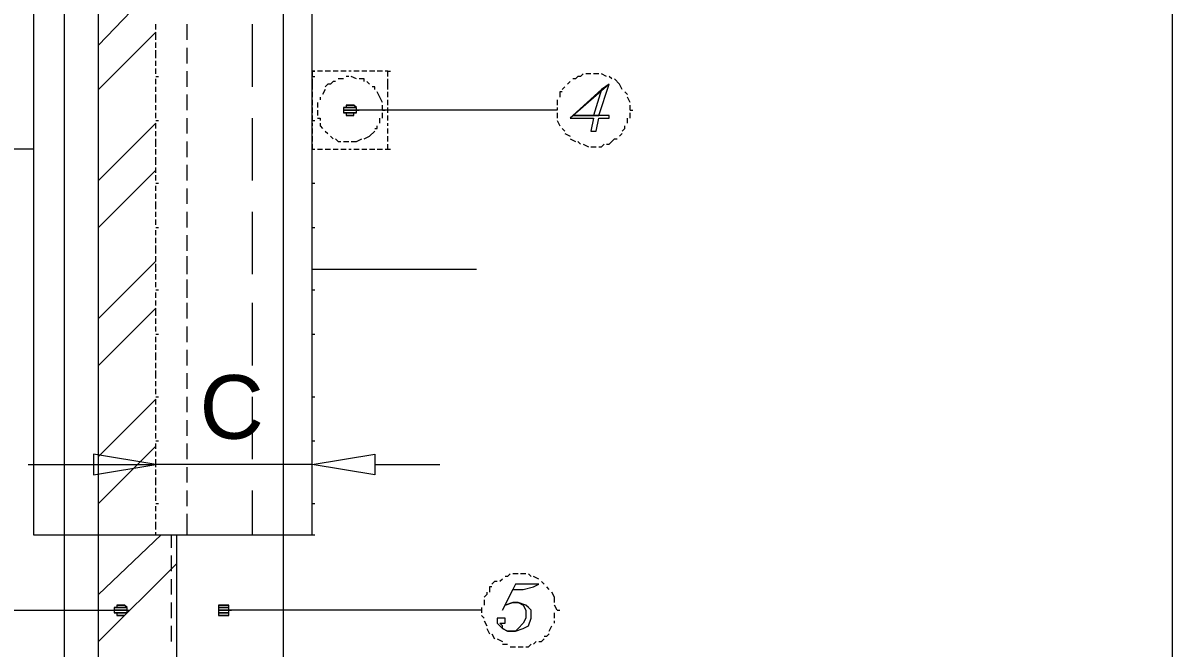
# Model space of a CAD drawing. Header units: inches. Extents: x 0.2 to 10.8, y 0.5 to 8.
# Drawn here: x 5.007 to 5.742, y 4.819 to 5.219 of the extents above; entities that cross this region are included whole.
import ezdxf

# ---------------------------------------------------------------- set-up
doc = ezdxf.new("R2010")
doc.units = ezdxf.units.IN
doc.header["$MEASUREMENT"] = 0
doc.layers.add('PDF_Geometry', color=7, linetype='Continuous')
doc.layers.add('PDF_Text', color=1, linetype='Continuous')
doc.styles.add('PDF Arial', font='arial.ttf')

msp = doc.modelspace()

# ---------------------------------------------------------------- linework, layer by layer
at = {"layer": 'PDF_Geometry', "lineweight": 13}
for points in [[(0.76167, 6.81667), (5.74167, 6.81667), (5.74167, 1.33667), (0.76167, 1.33667), (0.76167, 6.81667)], [(3.06667, 6.81667), (5.74167, 6.81667), (5.74167, 1.33667), (3.06667, 1.33667), (3.06667, 6.81667)], [(5.055, 4.09833), (5.055, 5.57)], [(5.01333, 5.385), (5.01333, 4.89167), (5.055, 4.89167), (5.09167, 4.89167), (5.19167, 4.89167), (5.19167, 5.385), (5.09167, 5.385), (5.055, 5.385), (5.01333, 5.385)], [(5.03333, 4.79333), (5.03333, 5.385)], [(5.17333, 4.79333), (5.17333, 5.385)], [(5.055, 5.205), (5.09167, 5.24333)], [(5.055, 5.17667), (5.09167, 5.21333)], [(5.09167, 5.21667), (5.09167, 5.21833)], [(5.09167, 5.215), (5.09167, 5.21667)], [(5.09167, 5.21167), (5.09167, 5.21333)], [(5.09167, 5.21), (5.09167, 5.21167)], [(5.11167, 5.20833), (5.11167, 5.21833)], [(5.15333, 5.21833), (5.15333, 5.17833)], [(5.19167, 5.21667), (5.19167, 5.21833)], [(5.19167, 5.215), (5.19167, 5.21667)], [(5.19167, 5.21167), (5.19167, 5.21333)], [(5.19167, 5.21), (5.19167, 5.21167)], [(5.09167, 5.20833), (5.09167, 5.21)], [(5.09167, 5.205), (5.09167, 5.20667)], [(5.09167, 5.20333), (5.09167, 5.205)], [(5.19167, 5.20833), (5.19167, 5.21)], [(5.19167, 5.205), (5.19167, 5.20667)], [(5.19167, 5.20333), (5.19167, 5.205)], [(5.09167, 5.2), (5.09167, 5.20167)], [(5.09167, 5.19833), (5.09167, 5.2)], [(5.09167, 5.19667), (5.09167, 5.19833)], [(5.11167, 5.19333), (5.11167, 5.20333)], [(5.19167, 5.2), (5.19167, 5.20167)], [(5.19167, 5.19833), (5.19167, 5.2)], [(5.19167, 5.19667), (5.19167, 5.19833)], [(5.09167, 5.19333), (5.09167, 5.195)], [(5.09167, 5.19167), (5.09167, 5.19333)], [(5.09167, 5.18833), (5.09167, 5.19)], [(5.19167, 5.19333), (5.19167, 5.195)], [(5.19167, 5.19167), (5.19167, 5.19333)], [(5.19167, 5.18833), (5.19167, 5.19)], [(5.09167, 5.18667), (5.09167, 5.18833)], [(5.09167, 5.185), (5.09333, 5.185)], [(5.09167, 5.18167), (5.09167, 5.18333)], [(5.11167, 5.17833), (5.11167, 5.18833)], [(5.19167, 5.18667), (5.19167, 5.18833)], [(5.19333, 5.18833), (5.19167, 5.18833), (5.19167, 5.185)], [(5.19167, 5.18833), (5.19333, 5.18833)], [(5.19167, 5.185), (5.19333, 5.185)], [(5.19167, 5.18167), (5.19167, 5.18333)], [(5.19167, 5.18333), (5.19167, 5.18)], [(5.19833, 5.18833), (5.195, 5.18833)], [(5.20333, 5.18833), (5.2, 5.18833)], [(5.20833, 5.18833), (5.205, 5.18833)], [(5.21167, 5.18333), (5.20833, 5.18333)], [(5.21333, 5.18833), (5.21, 5.18833)], [(5.215, 5.185), (5.21333, 5.185)], [(5.21667, 5.18833), (5.215, 5.18833)], [(5.22, 5.18333), (5.21667, 5.185)], [(5.22167, 5.18833), (5.21833, 5.18833)], [(5.225, 5.18167), (5.225, 5.18333), (5.22167, 5.18333)], [(5.22667, 5.18833), (5.22333, 5.18833)], [(5.23167, 5.18833), (5.22833, 5.18833)], [(5.23667, 5.18833), (5.23333, 5.18833)], [(5.24, 5.185), (5.24, 5.18833), (5.23833, 5.18833)], [(5.24, 5.18833), (5.24167, 5.18833)], [(5.24, 5.18), (5.24, 5.18333)], [(5.36167, 5.185), (5.36, 5.18333), (5.35833, 5.18333)], [(5.365, 5.18667), (5.36333, 5.185), (5.36167, 5.185)], [(5.37, 5.18667), (5.36833, 5.18667), (5.36667, 5.18667)], [(5.375, 5.18667), (5.37333, 5.18667), (5.37167, 5.18667)], [(5.38, 5.185), (5.37667, 5.18667)], [(5.38333, 5.18333), (5.38167, 5.185)], [(5.38833, 5.18), (5.385, 5.18333)], [(5.09167, 5.18), (5.09167, 5.18167)], [(5.09167, 5.17667), (5.09167, 5.17833)], [(5.09167, 5.175), (5.09167, 5.17667)], [(5.19167, 5.18), (5.19167, 5.18167)], [(5.19167, 5.18), (5.19167, 5.17667)], [(5.19167, 5.17667), (5.19167, 5.17833)], [(5.19167, 5.175), (5.19167, 5.17667)], [(5.19167, 5.175), (5.19167, 5.17167)], [(5.2, 5.17667), (5.19833, 5.17333)], [(5.20333, 5.18), (5.20167, 5.18), (5.2, 5.17833)], [(5.20667, 5.18167), (5.205, 5.18167), (5.20333, 5.18)], [(5.22833, 5.18), (5.22667, 5.18167)], [(5.23167, 5.17667), (5.23167, 5.17833), (5.23, 5.17833)], [(5.235, 5.17167), (5.23333, 5.175)], [(5.24, 5.17667), (5.24, 5.18)], [(5.24, 5.17167), (5.24, 5.175)], [(5.35167, 5.175), (5.35, 5.175), (5.35, 5.17167)], [(5.35333, 5.17833), (5.35167, 5.17667)], [(5.35667, 5.18167), (5.355, 5.18)], [(5.38167, 5.18), (5.38167, 5.18), (5.35667, 5.15833), (5.37167, 5.15833), (5.37, 5.15), (5.37333, 5.15), (5.375, 5.15833), (5.38167, 5.15833), (5.38167, 5.16), (5.375, 5.16), (5.35833, 5.16), (5.37667, 5.17667), (5.38167, 5.18)], [(5.38167, 5.18), (5.37667, 5.17667), (5.37167, 5.16), (5.35833, 5.16), (5.375, 5.16), (5.38167, 5.18)], [(5.39, 5.17667), (5.38833, 5.18)], [(5.39333, 5.17333), (5.39167, 5.175)], [(5.09167, 5.17167), (5.09167, 5.17333)], [(5.09167, 5.17), (5.09167, 5.17167)], [(5.09167, 5.16833), (5.09167, 5.17)], [(5.11167, 5.16333), (5.11167, 5.17333)], [(5.19167, 5.17167), (5.19167, 5.17333)], [(5.19167, 5.17), (5.19167, 5.17167)], [(5.19167, 5.16833), (5.19167, 5.17)], [(5.19167, 5.17), (5.19167, 5.16667)], [(5.195, 5.16833), (5.195, 5.165)], [(5.19667, 5.17167), (5.19667, 5.17)], [(5.23667, 5.16833), (5.235, 5.17167)], [(5.24, 5.16667), (5.24, 5.17)], [(5.34833, 5.17), (5.34833, 5.16667)], [(5.395, 5.16833), (5.39333, 5.17167)], [(5.09167, 5.165), (5.09167, 5.16667)], [(5.09167, 5.16333), (5.09167, 5.165)], [(5.09167, 5.16), (5.09167, 5.16167)], [(5.09167, 5.15833), (5.09167, 5.16)], [(5.19167, 5.165), (5.19167, 5.16667)], [(5.19167, 5.16333), (5.19167, 5.165)], [(5.19167, 5.165), (5.19167, 5.16167)], [(5.19167, 5.16), (5.19167, 5.16167)], [(5.19167, 5.15833), (5.19167, 5.16)], [(5.19167, 5.16), (5.19167, 5.15667)], [(5.195, 5.16333), (5.195, 5.16167), (5.195, 5.16)], [(5.22, 5.165), (5.21333, 5.165), (5.21167, 5.165), (5.22, 5.165), (5.22, 5.165)], [(5.22, 5.165), (5.21167, 5.165), (5.21167, 5.165), (5.22, 5.165), (5.22, 5.165)], [(5.22, 5.165), (5.21167, 5.165), (5.21167, 5.16333), (5.22, 5.16333), (5.22, 5.165)], [(5.21333, 5.165), (5.21167, 5.165), (5.21167, 5.16333)], [(5.22, 5.16333), (5.21167, 5.16333), (5.21167, 5.16333), (5.22, 5.16333), (5.22, 5.16333)], [(5.22, 5.16333), (5.21167, 5.16333), (5.21167, 5.16167), (5.22, 5.16167), (5.22, 5.16333)], [(5.22, 5.16167), (5.21167, 5.16167), (5.21333, 5.16167), (5.22, 5.16167), (5.22, 5.16167)], [(5.21667, 5.16667), (5.215, 5.16667), (5.21333, 5.16667), (5.21833, 5.16667), (5.21667, 5.16667)], [(5.21833, 5.16667), (5.21333, 5.16667), (5.21333, 5.16667), (5.21833, 5.16667), (5.21833, 5.16667)], [(5.21833, 5.16667), (5.21333, 5.16667), (5.21333, 5.16667), (5.21833, 5.16667), (5.21833, 5.16667)], [(5.21833, 5.16667), (5.21333, 5.16667), (5.21333, 5.165), (5.22, 5.165), (5.21833, 5.16667)], [(5.21667, 5.16667), (5.215, 5.16667), (5.21333, 5.16667)], [(5.22, 5.16167), (5.21333, 5.16167), (5.21333, 5.16167), (5.21833, 5.16167), (5.22, 5.16167)], [(5.21833, 5.16167), (5.21333, 5.16167), (5.21333, 5.16), (5.21833, 5.16), (5.21833, 5.16167)], [(5.21333, 5.16167), (5.21333, 5.16), (5.215, 5.16)], [(5.21833, 5.16), (5.21333, 5.16), (5.21333, 5.16), (5.21833, 5.16), (5.21833, 5.16)], [(5.21833, 5.16), (5.21333, 5.16), (5.215, 5.16), (5.21667, 5.16), (5.21833, 5.16)], [(5.21667, 5.16667), (5.215, 5.16667), (5.215, 5.16667), (5.21667, 5.16667), (5.21667, 5.16667)], [(5.34833, 5.16333), (5.215, 5.16333)], [(5.21667, 5.16), (5.215, 5.16), (5.215, 5.16), (5.21667, 5.16), (5.21667, 5.16)], [(5.21667, 5.16), (5.21833, 5.16), (5.21833, 5.16167), (5.22, 5.16167)], [(5.22, 5.16333), (5.22, 5.165), (5.21833, 5.16667)], [(5.22, 5.16333), (5.22167, 5.16333)], [(5.23667, 5.16333), (5.23667, 5.16667)], [(5.23667, 5.16333), (5.23833, 5.16333)], [(5.23667, 5.15833), (5.23667, 5.16), (5.23667, 5.16167)], [(5.24, 5.16167), (5.24, 5.165)], [(5.24, 5.15667), (5.24, 5.16)], [(5.34833, 5.165), (5.34833, 5.16333)], [(5.34833, 5.16167), (5.34833, 5.15833)], [(5.395, 5.16333), (5.395, 5.16667)], [(5.395, 5.16333), (5.39667, 5.16333)], [(5.395, 5.15833), (5.395, 5.16167)], [(5.055, 5.11833), (5.09167, 5.155)], [(5.09167, 5.15667), (5.09333, 5.15667)], [(5.09167, 5.15333), (5.09167, 5.155)], [(5.09167, 5.15167), (5.09167, 5.15333)], [(5.11167, 5.14833), (5.11167, 5.15833)], [(5.15333, 5.15833), (5.15333, 5.11833)], [(5.19167, 5.15667), (5.19333, 5.15667)], [(5.19167, 5.15333), (5.19167, 5.155)], [(5.19167, 5.155), (5.19167, 5.15333)], [(5.19167, 5.15167), (5.19167, 5.15333)], [(5.195, 5.15833), (5.19667, 5.15833), (5.19667, 5.15667)], [(5.19667, 5.155), (5.19667, 5.15333), (5.19833, 5.15167)], [(5.23167, 5.15167), (5.23333, 5.15167), (5.23333, 5.15333)], [(5.235, 5.155), (5.235, 5.15667), (5.235, 5.15833)], [(5.24, 5.15333), (5.24, 5.155)], [(5.34833, 5.15667), (5.35, 5.15333)], [(5.39, 5.15), (5.39167, 5.15167), (5.39167, 5.15333)], [(5.39333, 5.155), (5.39333, 5.15833)], [(5.09167, 5.14833), (5.09167, 5.15)], [(5.09167, 5.14667), (5.09167, 5.14833)], [(5.19167, 5.15167), (5.19167, 5.14833)], [(5.19167, 5.14833), (5.19167, 5.15)], [(5.19167, 5.14667), (5.19167, 5.14833)], [(5.19167, 5.14667), (5.19167, 5.14333)], [(5.2, 5.15), (5.20167, 5.14833)], [(5.20333, 5.14667), (5.205, 5.145)], [(5.20667, 5.145), (5.20833, 5.14333), (5.21, 5.14333)], [(5.225, 5.145), (5.22833, 5.14667)], [(5.22833, 5.14667), (5.23167, 5.15)], [(5.24, 5.14833), (5.24, 5.15167)], [(5.24, 5.14333), (5.24, 5.14667)], [(5.35167, 5.15167), (5.35333, 5.15)], [(5.35333, 5.14833), (5.35667, 5.14667)], [(5.35667, 5.145), (5.36, 5.14333)], [(5.38833, 5.14667), (5.39, 5.14833)], [(5.01333, 5.13833), (4.945, 5.13833)], [(5.01333, 5.13833), (5.01333, 5.13833), (5.01333, 5.13833), (5.01333, 5.13833)], [(5.09167, 5.14333), (5.09167, 5.145)], [(5.09167, 5.14167), (5.09167, 5.14333)], [(5.09167, 5.14), (5.09167, 5.14167)], [(5.09167, 5.13667), (5.09167, 5.13833)], [(5.11167, 5.13333), (5.11167, 5.14333)], [(5.19167, 5.14333), (5.19167, 5.145)], [(5.19167, 5.14167), (5.19167, 5.14333)], [(5.19167, 5.14), (5.19167, 5.14167)], [(5.19167, 5.14167), (5.19167, 5.13833)], [(5.19167, 5.13667), (5.19167, 5.13833)], [(5.19167, 5.13833), (5.19333, 5.13833)], [(5.195, 5.13833), (5.19833, 5.13833)], [(5.2, 5.13833), (5.20333, 5.13833)], [(5.205, 5.13833), (5.20833, 5.13833)], [(5.21, 5.13833), (5.21333, 5.13833)], [(5.21167, 5.14333), (5.21333, 5.14333), (5.215, 5.14333)], [(5.215, 5.13833), (5.21667, 5.13833)], [(5.21667, 5.14333), (5.22, 5.14333)], [(5.21833, 5.13833), (5.22167, 5.13833)], [(5.22, 5.14333), (5.22333, 5.145)], [(5.22333, 5.13833), (5.22667, 5.13833)], [(5.22833, 5.13833), (5.23167, 5.13833)], [(5.23333, 5.13833), (5.23667, 5.13833)], [(5.23833, 5.13833), (5.24, 5.13833), (5.24, 5.14167)], [(5.24, 5.13833), (5.24167, 5.13833)], [(5.36167, 5.14333), (5.36333, 5.14167)], [(5.365, 5.14167), (5.36833, 5.14)], [(5.37, 5.14), (5.37333, 5.14)], [(5.375, 5.14), (5.37667, 5.14), (5.37833, 5.14167)], [(5.38, 5.14167), (5.38167, 5.14167), (5.38333, 5.14333)], [(5.38333, 5.14333), (5.385, 5.145), (5.38667, 5.145)], [(5.09167, 5.135), (5.09167, 5.13667)], [(5.09167, 5.13167), (5.09167, 5.13333)], [(5.09167, 5.13), (5.09167, 5.13167)], [(5.19167, 5.135), (5.19167, 5.13667)], [(5.19167, 5.13167), (5.19167, 5.13333)], [(5.19167, 5.13), (5.19167, 5.13167)], [(5.055, 5.08833), (5.09167, 5.125)], [(5.09167, 5.12833), (5.09167, 5.13)], [(5.09167, 5.125), (5.09167, 5.12667)], [(5.09167, 5.12333), (5.09167, 5.125)], [(5.11167, 5.11833), (5.11167, 5.12833)], [(5.19167, 5.12833), (5.19167, 5.13)], [(5.19167, 5.125), (5.19167, 5.12667)], [(5.19167, 5.12333), (5.19167, 5.125)], [(5.09167, 5.12), (5.09167, 5.12167)], [(5.09167, 5.11833), (5.09167, 5.12)], [(5.09167, 5.11667), (5.09333, 5.11667)], [(5.19167, 5.12), (5.19167, 5.12167)], [(5.19167, 5.11833), (5.19167, 5.12)], [(5.19167, 5.11667), (5.19333, 5.11667)], [(5.09167, 5.11333), (5.09167, 5.115)], [(5.09167, 5.11167), (5.09167, 5.11333)], [(5.09167, 5.10833), (5.09167, 5.11)], [(5.09167, 5.10667), (5.09167, 5.10833)], [(5.11167, 5.10333), (5.11167, 5.11333)], [(5.19167, 5.11333), (5.19167, 5.115)], [(5.19167, 5.11167), (5.19167, 5.11333)], [(5.19167, 5.10833), (5.19167, 5.11)], [(5.19167, 5.10667), (5.19167, 5.10833)], [(5.09167, 5.10333), (5.09167, 5.105)], [(5.09167, 5.10167), (5.09167, 5.10333)], [(5.09167, 5.1), (5.09167, 5.10167)], [(5.19167, 5.10333), (5.19167, 5.105)], [(5.19167, 5.10167), (5.19167, 5.10333)], [(5.19167, 5.1), (5.19167, 5.10167)], [(5.09167, 5.09667), (5.09167, 5.09833)], [(5.09167, 5.095), (5.09167, 5.09667)], [(5.11167, 5.08833), (5.11167, 5.09833)], [(5.15333, 5.09833), (5.15333, 5.05833)], [(5.19167, 5.09667), (5.19167, 5.09833)], [(5.19167, 5.095), (5.19167, 5.09667)], [(5.09167, 5.09167), (5.09167, 5.09333)], [(5.09167, 5.09), (5.09167, 5.09167)], [(5.09167, 5.08833), (5.09333, 5.08833)], [(5.09167, 5.085), (5.09167, 5.08667)], [(5.19167, 5.09167), (5.19167, 5.09333)], [(5.19167, 5.09), (5.19167, 5.09167)], [(5.19167, 5.08833), (5.19333, 5.08833)], [(5.19167, 5.085), (5.19167, 5.08667)], [(5.09167, 5.08333), (5.09167, 5.085)], [(5.09167, 5.08), (5.09167, 5.08167)], [(5.09167, 5.07833), (5.09167, 5.08)], [(5.11167, 5.07333), (5.11167, 5.08333)], [(5.19167, 5.08333), (5.19167, 5.085)], [(5.19167, 5.08), (5.19167, 5.08167)], [(5.19167, 5.07833), (5.19167, 5.08)], [(5.09167, 5.075), (5.09167, 5.07667)], [(5.09167, 5.07333), (5.09167, 5.075)], [(5.09167, 5.07167), (5.09167, 5.07333)], [(5.19167, 5.075), (5.19167, 5.07667)], [(5.19167, 5.07333), (5.19167, 5.075)], [(5.19167, 5.07167), (5.19167, 5.07333)], [(5.055, 5.03), (5.09167, 5.06667)], [(5.09167, 5.06833), (5.09167, 5.07)], [(5.09167, 5.06667), (5.09167, 5.06833)], [(5.09167, 5.06333), (5.09167, 5.065)], [(5.11167, 5.05833), (5.11167, 5.07)], [(5.19167, 5.06833), (5.19167, 5.07)], [(5.19167, 5.06667), (5.19167, 5.06833)], [(5.19167, 5.06333), (5.19167, 5.065)], [(5.09167, 5.06167), (5.09167, 5.06333)], [(5.09167, 5.06), (5.09167, 5.06167)], [(5.09167, 5.05667), (5.09167, 5.05833)], [(5.19167, 5.06167), (5.19167, 5.06333)], [(5.19167, 5.06167), (5.19167, 5.06167), (5.19167, 5.06167), (5.19167, 5.06167)], [(5.19167, 5.06167), (5.29667, 5.06167)], [(5.19167, 5.06), (5.19167, 5.06167)], [(5.19167, 5.05667), (5.19167, 5.05833)], [(5.09167, 5.055), (5.09167, 5.05667)], [(5.09167, 5.05167), (5.09167, 5.05333)], [(5.09167, 5.05), (5.09167, 5.05167)], [(5.11167, 5.04333), (5.11167, 5.055)], [(5.19167, 5.055), (5.19167, 5.05667)], [(5.19167, 5.05167), (5.19167, 5.05333)], [(5.19167, 5.05), (5.19167, 5.05167)], [(5.09167, 5.04833), (5.09333, 5.04833)], [(5.09167, 5.045), (5.09167, 5.04667)], [(5.09167, 5.04333), (5.09167, 5.045)], [(5.19167, 5.04833), (5.19333, 5.04833)], [(5.19167, 5.045), (5.19167, 5.04667)], [(5.19167, 5.04333), (5.19167, 5.045)], [(5.055, 5), (5.09167, 5.03667)], [(5.09167, 5.04), (5.09167, 5.04167)], [(5.09167, 5.03833), (5.09167, 5.04)], [(5.09167, 5.035), (5.09167, 5.03667)], [(5.09167, 5.03333), (5.09167, 5.035)], [(5.11167, 5.03), (5.11167, 5.04)], [(5.15333, 5.04), (5.15333, 5)], [(5.19167, 5.04), (5.19167, 5.04167)], [(5.19167, 5.03833), (5.19167, 5.04)], [(5.19167, 5.035), (5.19167, 5.03667)], [(5.19167, 5.03333), (5.19167, 5.035)], [(5.09167, 5.03167), (5.09167, 5.03333)], [(5.09167, 5.02833), (5.09167, 5.03)], [(5.09167, 5.02667), (5.09167, 5.02833)], [(5.19167, 5.03167), (5.19167, 5.03333)], [(5.19167, 5.02833), (5.19167, 5.03)], [(5.19167, 5.02667), (5.19167, 5.02833)], [(5.09167, 5.02333), (5.09167, 5.025)], [(5.09167, 5.02167), (5.09167, 5.02333)], [(5.11167, 5.015), (5.11167, 5.025)], [(5.19167, 5.02333), (5.19167, 5.025)], [(5.19167, 5.02167), (5.19167, 5.02333)], [(5.09167, 5.02), (5.09333, 5.02)], [(5.09167, 5.01667), (5.09167, 5.01833)], [(5.09167, 5.015), (5.09167, 5.01667)], [(5.09167, 5.01167), (5.09167, 5.01333)], [(5.19167, 5.02), (5.19333, 5.02)], [(5.19167, 5.01667), (5.19167, 5.01833)], [(5.19167, 5.015), (5.19167, 5.01667)], [(5.19167, 5.01167), (5.19167, 5.01333)], [(5.09167, 5.01), (5.09167, 5.01167)], [(5.09167, 5.00667), (5.09167, 5.00833)], [(5.09167, 5.005), (5.09167, 5.00667)], [(5.11167, 5), (5.11167, 5.01)], [(5.19167, 5.01), (5.19167, 5.01167)], [(5.19167, 5.00667), (5.19167, 5.00833)], [(5.19167, 5.005), (5.19167, 5.00667)], [(5.09167, 5.00333), (5.09167, 5.005)], [(5.09167, 5), (5.09167, 5.00167)], [(5.09167, 4.99833), (5.09167, 5)], [(5.19167, 5.00333), (5.19167, 5.005)], [(5.19167, 5), (5.19167, 5.00167)], [(5.19167, 4.99833), (5.19167, 5)], [(5.09167, 4.995), (5.09167, 4.99667)], [(5.09167, 4.99333), (5.09167, 4.995)], [(5.09167, 4.99167), (5.09167, 4.99333)], [(5.11167, 4.985), (5.11167, 4.995)], [(5.19167, 4.995), (5.19167, 4.99667)], [(5.19167, 4.99333), (5.19167, 4.995)], [(5.19167, 4.99167), (5.19167, 4.99333)], [(5.09167, 4.98833), (5.09167, 4.99)], [(5.09167, 4.98667), (5.09167, 4.98833)], [(5.09167, 4.98333), (5.09167, 4.985)], [(5.09167, 4.98167), (5.09167, 4.98333)], [(5.19167, 4.98833), (5.19167, 4.99)], [(5.19167, 4.98667), (5.19167, 4.98833)], [(5.19167, 4.98333), (5.19167, 4.985)], [(5.19167, 4.98167), (5.19167, 4.98333)], [(5.055, 4.94167), (5.09167, 4.97833)], [(5.09167, 4.98), (5.09333, 4.98)], [(5.09167, 4.97667), (5.09167, 4.97833)], [(5.09167, 4.975), (5.09167, 4.97667)], [(5.11167, 4.97), (5.11167, 4.98)], [(5.15333, 4.98), (5.15333, 4.94)], [(5.19167, 4.98), (5.19333, 4.98)], [(5.19167, 4.97667), (5.19167, 4.97833)], [(5.19167, 4.975), (5.19167, 4.97667)], [(5.09167, 4.97167), (5.09167, 4.97333)], [(5.09167, 4.97), (5.09167, 4.97167)], [(5.19167, 4.97167), (5.19167, 4.97333)], [(5.19167, 4.97), (5.19167, 4.97167)], [(5.09167, 4.96667), (5.09167, 4.96833)], [(5.09167, 4.965), (5.09167, 4.96667)], [(5.09167, 4.96333), (5.09167, 4.965)], [(5.09167, 4.96), (5.09167, 4.96167)], [(5.11167, 4.955), (5.11167, 4.965)], [(5.19167, 4.96667), (5.19167, 4.96833)], [(5.19167, 4.965), (5.19167, 4.96667)], [(5.19167, 4.96333), (5.19167, 4.965)], [(5.19167, 4.96), (5.19167, 4.96167)], [(5.09167, 4.95833), (5.09167, 4.96)], [(5.09167, 4.955), (5.09167, 4.95667)], [(5.09167, 4.95333), (5.09167, 4.955)], [(5.19167, 4.95833), (5.19167, 4.96)], [(5.19167, 4.955), (5.19167, 4.95667)], [(5.19167, 4.95333), (5.19167, 4.955)], [(5.055, 4.91167), (5.09167, 4.94833)], [(5.09167, 4.95167), (5.09333, 4.95167)], [(5.09167, 4.94833), (5.09167, 4.95)], [(5.09167, 4.94667), (5.09167, 4.94833)], [(5.11167, 4.94), (5.11167, 4.95)], [(5.19167, 4.95167), (5.19333, 4.95167)], [(5.19167, 4.94833), (5.19167, 4.95)], [(5.19167, 4.94667), (5.19167, 4.94833)], [(5.05167, 4.94333), (5.05167, 4.93), (5.09167, 4.93667), (5.05167, 4.94333)], [(5.09167, 4.94333), (5.09167, 4.945)], [(5.09167, 4.94167), (5.09167, 4.94333)], [(5.09167, 4.93833), (5.09167, 4.94)], [(5.19167, 4.94333), (5.19167, 4.945)], [(5.19167, 4.94167), (5.19167, 4.94333)], [(5.23167, 4.94333), (5.23167, 4.93), (5.19167, 4.93667), (5.23167, 4.94333)], [(5.19167, 4.93833), (5.19167, 4.94)], [(5.01, 4.93667), (5.05167, 4.93667), (5.09167, 4.93667)], [(5.09167, 4.93667), (5.09167, 4.93833)], [(5.09167, 4.935), (5.09167, 4.93667)], [(5.19167, 4.93667), (5.09167, 4.93667)], [(5.09167, 4.93167), (5.09167, 4.93333)], [(5.11167, 4.925), (5.11167, 4.935)], [(5.19167, 4.93667), (5.19167, 4.93833)], [(5.19167, 4.935), (5.19167, 4.93667)], [(5.19167, 4.93167), (5.19167, 4.93333)], [(5.23167, 4.93667), (5.27333, 4.93667)], [(5.09167, 4.93), (5.09167, 4.93167)], [(5.09167, 4.92667), (5.09167, 4.92833)], [(5.09167, 4.925), (5.09167, 4.92667)], [(5.09167, 4.92333), (5.09167, 4.925)], [(5.19167, 4.93), (5.19167, 4.93167)], [(5.19167, 4.92667), (5.19167, 4.92833)], [(5.19167, 4.925), (5.19167, 4.92667)], [(5.19167, 4.92333), (5.19167, 4.925)], [(5.09167, 4.92), (5.09167, 4.92167)], [(5.09167, 4.91833), (5.09167, 4.92)], [(5.11167, 4.91), (5.11167, 4.92)], [(5.15333, 4.92), (5.15333, 4.89167)], [(5.19167, 4.92), (5.19167, 4.92167)], [(5.19167, 4.91833), (5.19167, 4.92)], [(5.09167, 4.915), (5.09167, 4.91667)], [(5.09167, 4.91333), (5.09167, 4.915)], [(5.09167, 4.91167), (5.09333, 4.91167)], [(5.09167, 4.90833), (5.09167, 4.91)], [(5.19167, 4.915), (5.19167, 4.91667)], [(5.19167, 4.91333), (5.19167, 4.915)], [(5.19167, 4.91167), (5.19333, 4.91167)], [(5.19167, 4.90833), (5.19167, 4.91)], [(5.09167, 4.90667), (5.09167, 4.90833)], [(5.09167, 4.90333), (5.09167, 4.905)], [(5.09167, 4.90167), (5.09167, 4.90333)], [(5.11167, 4.89167), (5.11167, 4.905)], [(5.19167, 4.90667), (5.19167, 4.90833)], [(5.19167, 4.90333), (5.19167, 4.905)], [(5.19167, 4.90167), (5.19167, 4.90333)], [(5.09167, 4.89833), (5.09167, 4.9)], [(5.09167, 4.89667), (5.09167, 4.89833)], [(5.09167, 4.895), (5.09167, 4.89667)], [(5.19167, 4.89833), (5.19167, 4.9)], [(5.19167, 4.89667), (5.19167, 4.89833)], [(5.19167, 4.895), (5.19167, 4.89667)], [(5.01333, 4.89167), (5.015, 4.89167)], [(5.055, 4.85333), (5.095, 4.89167)], [(5.055, 4.89167), (5.05667, 4.89167)], [(5.09167, 4.89167), (5.09167, 4.89333)], [(5.09167, 4.89167), (5.09333, 4.89167)], [(5.09167, 4.89167), (5.095, 4.89167)], [(5.09167, 4.89167), (5.09333, 4.89167)], [(5.095, 4.89167), (5.09667, 4.89167)], [(5.09833, 4.89167), (5.1, 4.89167)], [(5.1, 4.89167), (5.10167, 4.89167)], [(5.10167, 4.88333), (5.10167, 4.89167)], [(5.10167, 4.89167), (5.10333, 4.89167)], [(5.105, 4.79333), (5.105, 4.89167)], [(5.105, 4.89167), (5.10667, 4.89167)], [(5.10667, 4.89167), (5.10833, 4.89167)], [(5.11, 4.89167), (5.11167, 4.89167)], [(5.11167, 4.89167), (5.11333, 4.89167)], [(5.11333, 4.89167), (5.115, 4.89167)], [(5.11667, 4.89167), (5.11833, 4.89167)], [(5.11833, 4.89167), (5.12, 4.89167)], [(5.12167, 4.89167), (5.12333, 4.89167)], [(5.12333, 4.89167), (5.125, 4.89167)], [(5.125, 4.89167), (5.12667, 4.89167)], [(5.12833, 4.89167), (5.13, 4.89167)], [(5.13, 4.89167), (5.13167, 4.89167)], [(5.13333, 4.89167), (5.135, 4.89167)], [(5.135, 4.89167), (5.13667, 4.89167)], [(5.13833, 4.89167), (5.14, 4.89167)], [(5.14, 4.89167), (5.14167, 4.89167)], [(5.14167, 4.89167), (5.14333, 4.89167)], [(5.145, 4.89167), (5.14667, 4.89167)], [(5.14667, 4.89167), (5.14833, 4.89167)], [(5.15, 4.89167), (5.15167, 4.89167)], [(5.15167, 4.89167), (5.15333, 4.89167)], [(5.15333, 4.89167), (5.155, 4.89167)], [(5.15667, 4.89167), (5.15833, 4.89167)], [(5.15833, 4.89167), (5.16, 4.89167)], [(5.16167, 4.89167), (5.16333, 4.89167)], [(5.16333, 4.89167), (5.165, 4.89167)], [(5.165, 4.89167), (5.16667, 4.89167)], [(5.16833, 4.89167), (5.17, 4.89167)], [(5.17, 4.89167), (5.17167, 4.89167)], [(5.17333, 4.89167), (5.175, 4.89167)], [(5.175, 4.89167), (5.17667, 4.89167)], [(5.17833, 4.89167), (5.18, 4.89167)], [(5.18, 4.89167), (5.18167, 4.89167)], [(5.18167, 4.89167), (5.18333, 4.89167)], [(5.185, 4.89167), (5.18667, 4.89167)], [(5.18667, 4.89167), (5.18833, 4.89167)], [(5.19, 4.89167), (5.19167, 4.89167), (5.19167, 4.89333)], [(5.19167, 4.89167), (5.19333, 4.89167)], [(5.19167, 4.89167), (5.19333, 4.89167)], [(5.055, 4.82333), (5.105, 4.87333)], [(5.10167, 4.86833), (5.10167, 4.87833)], [(5.31833, 4.86667), (5.31667, 4.865), (5.315, 4.865)], [(5.32333, 4.86667), (5.32, 4.86667)], [(5.32833, 4.86667), (5.325, 4.86667)], [(5.33167, 4.865), (5.33, 4.86667)], [(5.10167, 4.85333), (5.10167, 4.86333)], [(5.31, 4.86167), (5.30833, 4.86167), (5.30667, 4.86)], [(5.31333, 4.86333), (5.31167, 4.86167)], [(5.33667, 4.86), (5.32167, 4.86), (5.31333, 4.84333), (5.315, 4.84667), (5.315, 4.84667), (5.32, 4.85667), (5.32667, 4.85667), (5.33333, 4.85833), (5.33667, 4.86)], [(5.33667, 4.86333), (5.33333, 4.865)], [(5.34, 4.86), (5.33833, 4.86167)], [(5.30333, 4.855), (5.30333, 4.85333), (5.30167, 4.85167)], [(5.30667, 4.85833), (5.305, 4.85833), (5.305, 4.855)], [(5.34333, 4.85667), (5.34167, 4.85833)], [(5.34667, 4.85167), (5.345, 4.855)], [(5.34667, 4.84833), (5.34667, 4.85167)], [(5.07333, 4.845), (5.06667, 4.845), (5.065, 4.845), (5.07333, 4.845), (5.07333, 4.845)], [(5.07333, 4.845), (5.065, 4.845), (5.065, 4.84333), (5.07333, 4.84333), (5.07333, 4.845)], [(5.06667, 4.845), (5.065, 4.845), (5.065, 4.84333), (5.065, 4.84167)], [(5.07167, 4.84667), (5.06833, 4.84667), (5.06667, 4.84667), (5.07167, 4.84667), (5.07167, 4.84667)], [(5.07167, 4.84667), (5.06667, 4.84667), (5.06667, 4.84667), (5.07167, 4.84667), (5.07167, 4.84667)], [(5.07167, 4.84667), (5.06667, 4.84667), (5.06667, 4.845), (5.07333, 4.845), (5.07167, 4.84667)], [(5.07, 4.84667), (5.06833, 4.84667), (5.06667, 4.84667)], [(5.07, 4.84667), (5.06833, 4.84667), (5.06833, 4.84667), (5.07, 4.84667), (5.07, 4.84667)], [(5.07, 4.84667), (5.06833, 4.84667), (5.06833, 4.84667), (5.07167, 4.84667), (5.07, 4.84667)], [(5.07333, 4.84333), (5.07333, 4.845), (5.07167, 4.84667)], [(5.10167, 4.83833), (5.10167, 4.84833)], [(5.13833, 4.84667), (5.13333, 4.84667), (5.13167, 4.84667), (5.13833, 4.84667), (5.13833, 4.84667)], [(5.13833, 4.84667), (5.13167, 4.84667), (5.13167, 4.845), (5.13833, 4.845), (5.13833, 4.84667)], [(5.13833, 4.845), (5.13167, 4.845), (5.13167, 4.845), (5.13833, 4.845), (5.13833, 4.845)], [(5.13833, 4.845), (5.13167, 4.845), (5.13167, 4.84333), (5.13833, 4.84333), (5.13833, 4.845)], [(5.13167, 4.845), (5.13167, 4.84333), (5.13167, 4.84167)], [(5.135, 4.84667), (5.135, 4.84667), (5.13333, 4.84667), (5.13667, 4.84667), (5.135, 4.84667)], [(5.13667, 4.84667), (5.13333, 4.84667), (5.13333, 4.84667), (5.13667, 4.84667), (5.13667, 4.84667)], [(5.13667, 4.84667), (5.13333, 4.84667), (5.13333, 4.84667), (5.13833, 4.84667), (5.13667, 4.84667)], [(5.13667, 4.84667), (5.135, 4.84667), (5.13333, 4.84667)], [(5.13833, 4.84333), (5.13833, 4.845), (5.13833, 4.84667)], [(5.3, 4.845), (5.3, 4.84167)], [(5.30167, 4.85), (5.30167, 4.84667)], [(5.32333, 4.84833), (5.32, 4.84833), (5.315, 4.84667), (5.315, 4.84667), (5.32, 4.84833), (5.32333, 4.84833)], [(5.32333, 4.84833), (5.32333, 4.84833), (5.32667, 4.84667), (5.32833, 4.84333), (5.32833, 4.83833), (5.32667, 4.835), (5.32333, 4.83167), (5.32167, 4.83), (5.31667, 4.83), (5.31667, 4.83), (5.32167, 4.83), (5.32667, 4.83167), (5.33, 4.83333), (5.33167, 4.83833), (5.33167, 4.84333), (5.33, 4.845), (5.32833, 4.84667), (5.32333, 4.84833)], [(5.34833, 4.84333), (5.34667, 4.84667)], [(4.885, 4.84333), (5.06833, 4.84333)], [(5.07333, 4.84333), (5.065, 4.84333), (5.065, 4.84333), (5.07333, 4.84333), (5.07333, 4.84333)], [(5.07333, 4.84333), (5.065, 4.84333), (5.065, 4.84167), (5.07333, 4.84167), (5.07333, 4.84333)], [(5.07333, 4.84167), (5.065, 4.84167), (5.065, 4.84167), (5.07333, 4.84167), (5.07333, 4.84167)], [(5.07333, 4.84167), (5.065, 4.84167), (5.06667, 4.84167), (5.07333, 4.84167), (5.07333, 4.84167)], [(5.07333, 4.84167), (5.06667, 4.84167), (5.06667, 4.84), (5.07167, 4.84), (5.07333, 4.84167)], [(5.06667, 4.84167), (5.06667, 4.84), (5.06833, 4.84)], [(5.07167, 4.84), (5.06667, 4.84), (5.06667, 4.84), (5.07167, 4.84), (5.07167, 4.84)], [(5.07167, 4.84), (5.06667, 4.84), (5.06833, 4.84), (5.07167, 4.84), (5.07167, 4.84)], [(5.07167, 4.84), (5.06833, 4.84), (5.06833, 4.84), (5.07, 4.84), (5.07167, 4.84)], [(5.07, 4.84), (5.06833, 4.84), (5.06833, 4.84), (5.07, 4.84), (5.07, 4.84)], [(5.07, 4.84), (5.07167, 4.84), (5.07333, 4.84167)], [(5.07333, 4.84333), (5.075, 4.84333)], [(5.13833, 4.84333), (5.13167, 4.84333), (5.13167, 4.84333), (5.13833, 4.84333), (5.13833, 4.84333)], [(5.13833, 4.84333), (5.13167, 4.84333), (5.13167, 4.84167), (5.13833, 4.84167), (5.13833, 4.84333)], [(5.13833, 4.84167), (5.13167, 4.84167), (5.13167, 4.84167), (5.13833, 4.84167), (5.13833, 4.84167)], [(5.13833, 4.84167), (5.13167, 4.84167), (5.13167, 4.84167), (5.13833, 4.84167), (5.13833, 4.84167)], [(5.13833, 4.84167), (5.13167, 4.84167), (5.13167, 4.84), (5.13833, 4.84), (5.13833, 4.84167)], [(5.13167, 4.84167), (5.13167, 4.84), (5.13333, 4.84), (5.135, 4.84)], [(5.13833, 4.84), (5.13167, 4.84), (5.13333, 4.84), (5.13833, 4.84), (5.13833, 4.84)], [(5.13833, 4.84), (5.13333, 4.84), (5.13333, 4.84), (5.13667, 4.84), (5.13833, 4.84)], [(5.13667, 4.84), (5.13333, 4.84), (5.13333, 4.84), (5.13667, 4.84), (5.13667, 4.84)], [(5.13667, 4.84), (5.13333, 4.84), (5.135, 4.84), (5.135, 4.84), (5.13667, 4.84)], [(5.3, 4.84333), (5.135, 4.84333)], [(5.13667, 4.84), (5.13833, 4.84), (5.13833, 4.84167)], [(5.13833, 4.84333), (5.14, 4.84333)], [(5.3, 4.84), (5.30167, 4.83833)], [(5.30167, 4.83667), (5.30333, 4.83333)], [(5.315, 4.83833), (5.31, 4.83833), (5.31, 4.835), (5.31167, 4.83333), (5.31333, 4.83167), (5.31667, 4.83), (5.31667, 4.83), (5.31333, 4.83167), (5.31333, 4.83333), (5.31167, 4.835), (5.315, 4.835), (5.315, 4.83833)], [(5.34667, 4.83833), (5.34667, 4.84167)], [(5.34667, 4.835), (5.34667, 4.83667)], [(5.34833, 4.84333), (5.35, 4.84333)], [(5.10167, 4.82333), (5.10167, 4.83333)], [(5.30333, 4.83167), (5.305, 4.82833)], [(5.34333, 4.83), (5.345, 4.83333)], [(5.30667, 4.82833), (5.30833, 4.825)], [(5.31, 4.825), (5.31333, 4.82333)], [(5.31333, 4.82167), (5.31667, 4.82167)], [(5.32833, 4.82), (5.33, 4.82), (5.33167, 4.82167)], [(5.33333, 4.82167), (5.335, 4.82333)], [(5.33667, 4.82333), (5.33833, 4.82333), (5.34, 4.825)], [(5.34, 4.82667), (5.34167, 4.82667), (5.34333, 4.82833)], [(5.31833, 4.82), (5.32, 4.82), (5.32167, 4.82)], [(5.32333, 4.82), (5.325, 4.82), (5.32667, 4.82)]]:
    msp.add_lwpolyline(points, dxfattribs=at)
at = {"layer": 'PDF_Geometry', "lineweight": 0}
for points in [[(5.21167, 5.165), (5.21333, 5.165)], [(5.22, 5.165), (5.21167, 5.165)], [(5.21167, 5.165), (5.22, 5.165)], [(5.22, 5.16333), (5.21167, 5.16333)], [(5.21167, 5.16333), (5.22, 5.16333)], [(5.22, 5.16167), (5.21167, 5.16167)], [(5.21333, 5.16667), (5.215, 5.16667)], [(5.21833, 5.16667), (5.21333, 5.16667)], [(5.21333, 5.16667), (5.21833, 5.16667)], [(5.21833, 5.16667), (5.21333, 5.16667)], [(5.21333, 5.16667), (5.21833, 5.16667)], [(5.22, 5.165), (5.21333, 5.165)], [(5.21333, 5.165), (5.22, 5.165)], [(5.22, 5.16167), (5.21333, 5.16167)], [(5.21333, 5.16167), (5.21833, 5.16167)], [(5.21333, 5.16167), (5.21833, 5.16167)], [(5.21833, 5.16), (5.21333, 5.16)], [(5.21333, 5.16), (5.21833, 5.16)], [(5.21333, 5.16), (5.21667, 5.16)], [(5.21667, 5.16667), (5.215, 5.16667)], [(5.215, 5.16667), (5.21667, 5.16667)], [(5.21667, 5.16667), (5.215, 5.16667)], [(5.215, 5.16667), (5.21833, 5.16667)], [(5.21667, 5.16), (5.215, 5.16)], [(5.21667, 5.16), (5.215, 5.16)], [(5.215, 5.16), (5.21667, 5.16)], [(5.21833, 5.16667), (5.21667, 5.16667)], [(5.01333, 5.13833), (5.01333, 5.13833)], [(5.19167, 5.06167), (5.19167, 5.06167)], [(5.065, 4.845), (5.06667, 4.845)], [(5.06667, 4.84667), (5.06833, 4.84667)], [(5.07167, 4.84667), (5.06667, 4.84667)], [(5.06667, 4.84667), (5.07167, 4.84667)], [(5.07333, 4.845), (5.06667, 4.845)], [(5.06667, 4.845), (5.07333, 4.845)], [(5.07, 4.84667), (5.06833, 4.84667)], [(5.06833, 4.84667), (5.07, 4.84667)], [(5.07, 4.84667), (5.06833, 4.84667)], [(5.06833, 4.84667), (5.07167, 4.84667)], [(5.07167, 4.84667), (5.06833, 4.84667)], [(5.06833, 4.84667), (5.07167, 4.84667)], [(5.07167, 4.84667), (5.07, 4.84667)], [(5.13167, 4.84667), (5.13333, 4.84667)], [(5.13833, 4.845), (5.13167, 4.845)], [(5.13167, 4.845), (5.13833, 4.845)], [(5.13333, 4.84667), (5.135, 4.84667)], [(5.13667, 4.84667), (5.13333, 4.84667)], [(5.13333, 4.84667), (5.13667, 4.84667)], [(5.13667, 4.84667), (5.13333, 4.84667)], [(5.13333, 4.84667), (5.13833, 4.84667)], [(5.13833, 4.84667), (5.13333, 4.84667)], [(5.13333, 4.84667), (5.13833, 4.84667)], [(5.13667, 4.84667), (5.135, 4.84667)], [(5.135, 4.84667), (5.13667, 4.84667)], [(5.13833, 4.84667), (5.13667, 4.84667)], [(5.07333, 4.84333), (5.065, 4.84333)], [(5.065, 4.84333), (5.07333, 4.84333)], [(5.07333, 4.84167), (5.065, 4.84167)], [(5.065, 4.84167), (5.07333, 4.84167)], [(5.07333, 4.84167), (5.065, 4.84167)], [(5.07333, 4.84167), (5.06667, 4.84167)], [(5.07167, 4.84), (5.06667, 4.84)], [(5.06667, 4.84), (5.07167, 4.84)], [(5.07167, 4.84), (5.06667, 4.84)], [(5.07167, 4.84), (5.06833, 4.84)], [(5.06833, 4.84), (5.07, 4.84)], [(5.06833, 4.84), (5.07, 4.84)], [(5.07, 4.84), (5.06833, 4.84)], [(5.06833, 4.84), (5.07, 4.84)], [(5.13833, 4.84333), (5.13167, 4.84333)], [(5.13167, 4.84333), (5.13833, 4.84333)], [(5.13833, 4.84167), (5.13167, 4.84167)], [(5.13167, 4.84167), (5.13833, 4.84167)], [(5.13833, 4.84167), (5.13167, 4.84167)], [(5.13167, 4.84167), (5.13833, 4.84167)], [(5.13833, 4.84), (5.13167, 4.84)], [(5.13833, 4.84), (5.13333, 4.84)], [(5.13333, 4.84), (5.13667, 4.84)], [(5.13333, 4.84), (5.13667, 4.84)], [(5.13667, 4.84), (5.13333, 4.84)], [(5.13333, 4.84), (5.13667, 4.84)], [(5.13333, 4.84), (5.135, 4.84)]]:
    msp.add_lwpolyline(points, dxfattribs=at)

# ---------------------------------------------------------------- texts
at = {"layer": 'PDF_Text', "color": 7, "insert": (5.11962, 4.95253), "char_height": 0.0407222, "attachment_point": 7, "style": 'PDF Arial'}
msp.add_mtext('\\W1.001176;C', dxfattribs=at)

doc.saveas('drawing.dxf')
